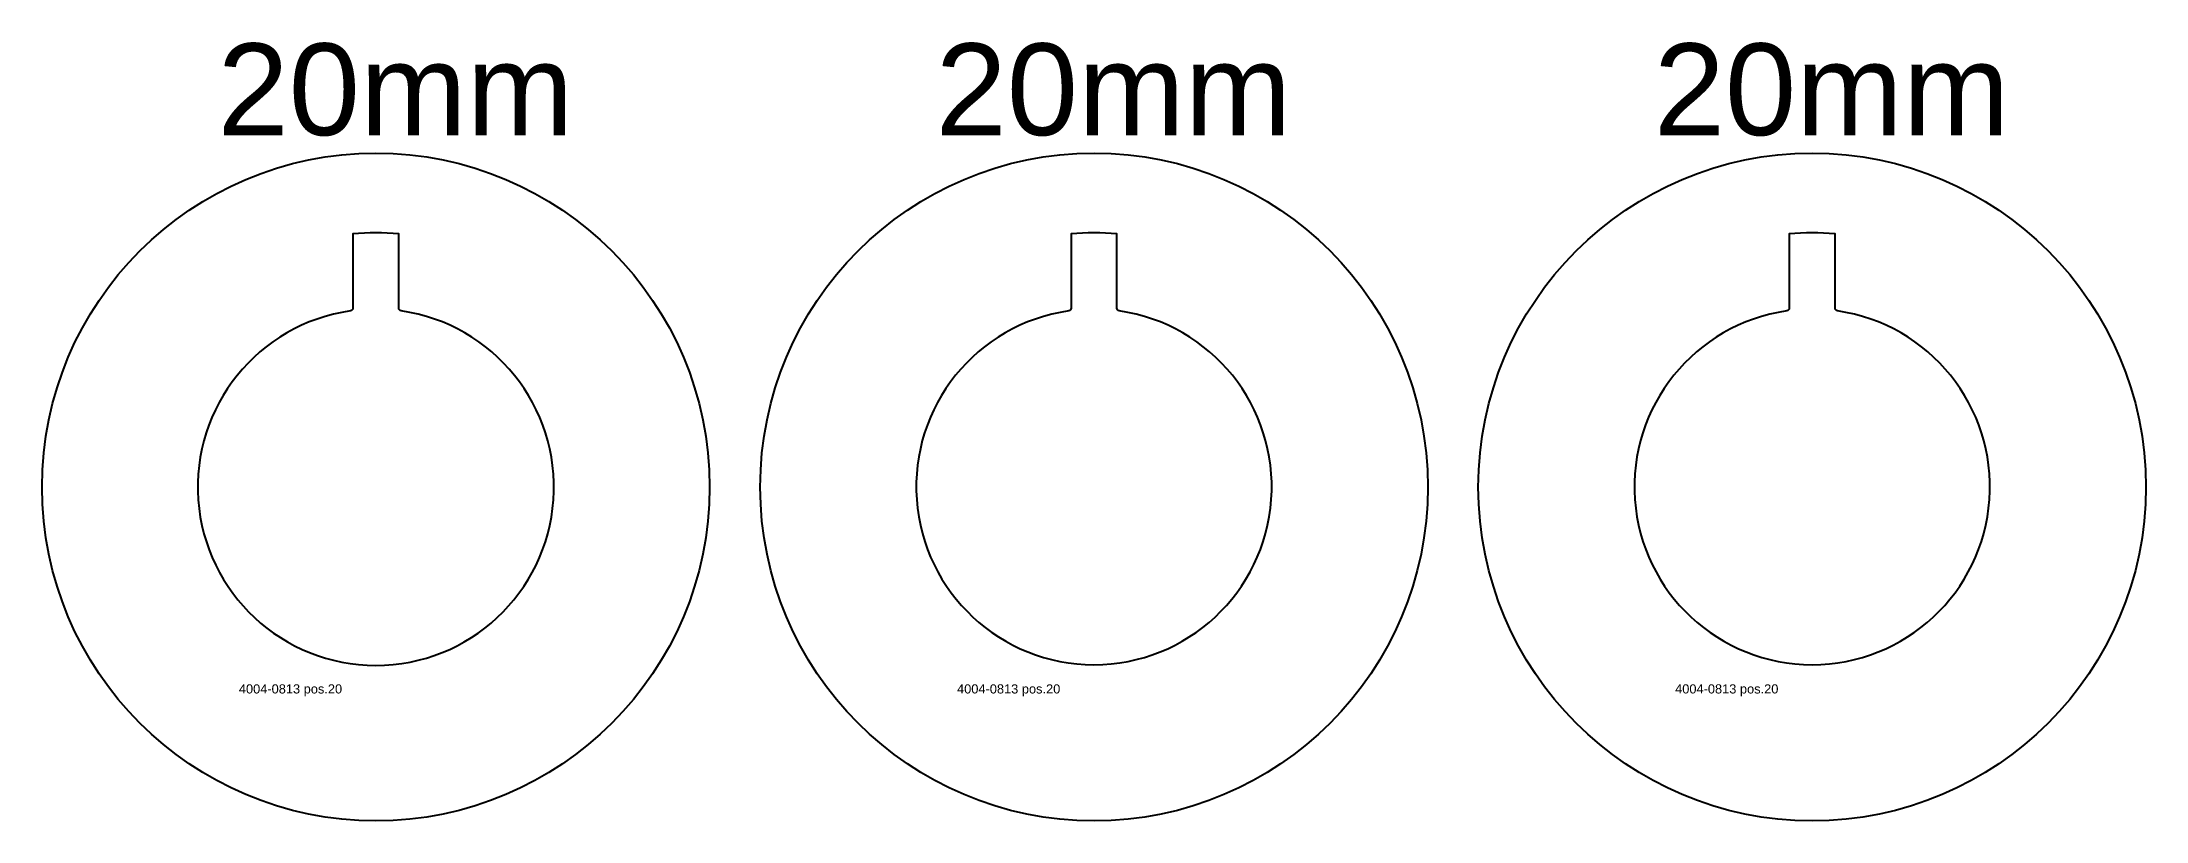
# Model space of a CAD drawing. Header units: millimetres. Extents: x 1008 to 3302, y 490 to 1339.
import ezdxf

# ---------------------------------------------------------------- set-up
doc = ezdxf.new("R2010")
doc.units = ezdxf.units.MM
doc.layers.add('4004-0813', color=7, linetype='Continuous')
doc.layers.add('Texto', color=3, linetype='Continuous')
doc.styles.get("Standard").update_dxf_attribs({"font": 'arial.ttf'})

msp = doc.modelspace()

# ---------------------------------------------------------------- linework, layer by layer
at = {"layer": '4004-0813', "color": 6}
for points in [[(1399.6, 1045.8, -0.373033), (1397, 1048.8), (1397, 1129.7, 0.045219), (1347, 1129.7), (1347, 1048.8, -0.373033), (1344.4, 1045.8, 14)], [(2182.7, 1045.8, -0.373033), (2180.2, 1048.8), (2180.2, 1129.7, 0.045219), (2130.2, 1129.7), (2130.2, 1048.8, -0.373033), (2127.6, 1045.8, 14)], [(2965.9, 1045.8, -0.373033), (2963.3, 1048.8), (2963.3, 1129.7, 0.045219), (2913.3, 1129.7), (2913.3, 1048.8, -0.373033), (2910.8, 1045.8, 14)]]:
    msp.add_lwpolyline(points, format="xyb", close=True, dxfattribs=at)
for centre in [(1372, 853.8), (2155.2, 853.8), (2938.3, 853.8)]:
    msp.add_circle(centre, 364, dxfattribs=at)

# ---------------------------------------------------------------- texts
at = {"color": 6, "char_height": 100, "attachment_point": 1}
for insert in [(1199.3, 1337.4), (1982.4, 1337.4), (2765.6, 1337.4)]:
    msp.add_mtext_dynamic_manual_height_columns('20mm', width=230.192, gutter_width=12.5, heights=[0], dxfattribs=dict(at, insert=insert))
at = {"layer": 'Texto', "color": 6, "char_height": 10, "attachment_point": 1}
for insert in [(1222.6, 638.7), (2005.8, 638.7), (2788.9, 638.7)]:
    msp.add_mtext_dynamic_manual_height_columns('4004-0813 pos.20', width=439.27, gutter_width=12.5, heights=[0], dxfattribs=dict(at, insert=insert))

doc.saveas('drawing.dxf')
